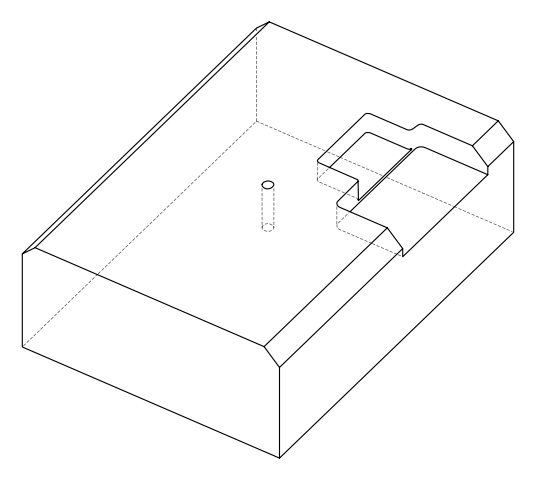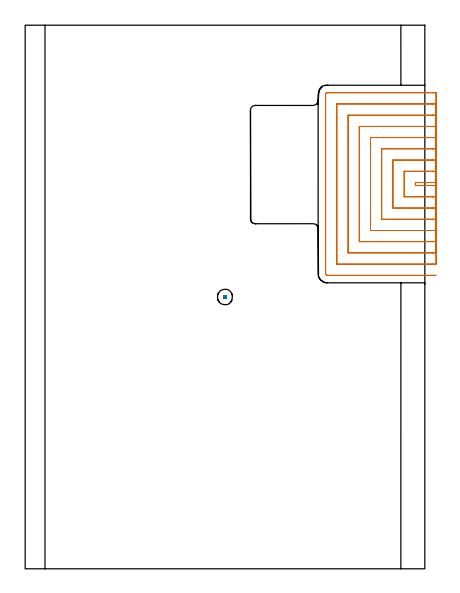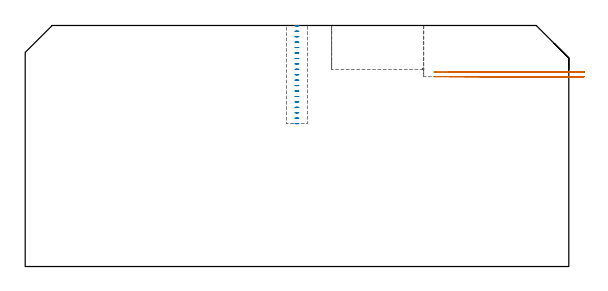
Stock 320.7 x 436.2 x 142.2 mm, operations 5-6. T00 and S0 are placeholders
(PLAN: 6 operations, 3 tool changes, 300.4 min)
(1 AREA_MILL | FG_CHAMFER_SURFACE | UGT0205_001 | 13.2 min | 43736 mm3)
(2 AREA_MILL_1 | FG_CHAMFER_SURFACE_1 | UGT0205_001 | 3.05 min | 10323 mm3)
(3 AREA_MILL_2 | FG_CHAMFER_SURFACE_2 | UGT0205_001 | 21.22 min | 55138 mm3)
(4 MILL_OPEN_POCKET | POCKET_OPEN | NXT0201_008 | Follow Part, ap 1.5, ae 75% | 250.64 min | 481416 mm3)
(5 MILL_SLOT | SLOT_PARTIAL_RECTANGULAR | NXT0201_011 | Follow Part, ap 3, ae 75% | 11.46 min | 58276 mm3)
(6 MILL_BLIND_HOLE_FROM_SOLID_MATERIAL | STEP1POCKET | UGT0201_128 | Spiral | 0.84 min | 6860 mm3)
(TOOL UGT0205_001 | Chamfer Mill 20 x 3 x 45 deg. | D20 FL50 Z2)
(TOOL NXT0201_008 | ENDMILL 6mm [2P460-0600-NA 1630] | D6 FL26 Z6)
(TOOL NXT0201_011 | ENDMILL 12mm [2P460-1200-NA 1630] | D12 FL38 Z6)
(TOOL UGT0201_128 | Carbide End Mill 10.0 | D10 FL15 Z4)
(OP 5 MILL_SLOT)
G17 G21 G94 G90
T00 M6
G54
G17 G0 G90 X329.7 Y310. S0 M3
G43 Z152.2 H1
Z114.745
G94 G1 X326.7 F250.
X313.1 F500.
Y307.5
X326.7
X329.7 F250.
Y319.
X326.7
X304.1 F500.
Y298.5
X326.7
X329.7 F250.
Y328.
X326.7
X295.1 F500.
Y289.5
X326.7
X329.7 F250.
Y337.
X326.7
X286.1 F500.
Y280.5
X326.7
X329.7 F250.
Y346.
X326.7
X277.1 F500.
Y271.5
X326.7
X329.7 F250.
Y355.
X326.7
X268.1 F500.
Y262.5
X326.7
X329.7 F250.
Y364.
X326.7
X259.1 F500.
Y253.5
X326.7
X329.7 F250.
Y373.
X326.7
X250.1 F500.
Y244.5
X326.7
X329.7 F250.
Y382.
X326.7
X242.4 F500.
G3 X241.1 Y380.7 R1.3
G1 Y236.8
G3 X242.4 Y235.5 R1.3
G1 X326.7
X329.7 F250.
G0 Y310. Z112.
G1 X326.7
X313.1 F500.
Y307.5
X326.7
X329.7 F250.
Y319.
X326.7
X304.1 F500.
Y298.5
X326.7
X329.7 F250.
Y328.
X326.7
X295.1 F500.
Y289.5
X326.7
X329.7 F250.
Y337.
X326.7
X286.1 F500.
Y280.5
X326.7
X329.7 F250.
Y346.
X326.7
X277.1 F500.
Y271.5
X326.7
X329.7 F250.
Y355.
X326.7
X268.1 F500.
Y262.5
X326.7
X329.7 F250.
Y364.
X326.7
X259.1 F500.
Y253.5
X326.7
X329.7 F250.
Y373.
X326.7
X250.1 F500.
Y244.5
X326.7
X329.7 F250.
Y382.
X326.7
X242.4 F500.
G3 X241.1 Y380.7 R1.3
G1 Y236.8
G3 X242.4 Y235.5 R1.3
G1 X326.7
X329.7 F250.
G0 Z152.2
M5
M2
(OP 6 MILL_BLIND_HOLE_FROM_SOLID_MATERIAL)
G17 G21 G94 G90
T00 M6
G54
G17 G0 G90 X160.3 Y218.1 S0 M3
G43 Z152.2 H0
Z141.995
G94 G3 X160.875 Y218.675 R0.575 F250.
X160.3 Y219.25 R0.575
X159.15 Y218.1 R1.15
X160.3 Y219.25 R-1.15
X159.725 Y218.675 R0.575
X160.3 Y218.1 R0.575
G0 Z138.789
G3 X160.875 Y218.675 R0.575
X160.3 Y219.25 R0.575
X159.15 Y218.1 R1.15
X160.3 Y219.25 R-1.15
X159.725 Y218.675 R0.575
X160.3 Y218.1 R0.575
G0 Z135.584
G3 X160.875 Y218.675 R0.575
X160.3 Y219.25 R0.575
X159.15 Y218.1 R1.15
X160.3 Y219.25 R-1.15
X159.725 Y218.675 R0.575
X160.3 Y218.1 R0.575
G0 Z132.379
G3 X160.875 Y218.675 R0.575
X160.3 Y219.25 R0.575
X159.15 Y218.1 R1.15
X160.3 Y219.25 R-1.15
X159.725 Y218.675 R0.575
X160.3 Y218.1 R0.575
G0 Z129.174
G3 X160.875 Y218.675 R0.575
X160.3 Y219.25 R0.575
X159.15 Y218.1 R1.15
X160.3 Y219.25 R-1.15
X159.725 Y218.675 R0.575
X160.3 Y218.1 R0.575
G0 Z125.968
G3 X160.875 Y218.675 R0.575
X160.3 Y219.25 R0.575
X159.15 Y218.1 R1.15
X160.3 Y219.25 R-1.15
X159.725 Y218.675 R0.575
X160.3 Y218.1 R0.575
G0 Z122.763
G3 X160.875 Y218.675 R0.575
X160.3 Y219.25 R0.575
X159.15 Y218.1 R1.15
X160.3 Y219.25 R-1.15
X159.725 Y218.675 R0.575
X160.3 Y218.1 R0.575
G0 Z119.558
G3 X160.875 Y218.675 R0.575
X160.3 Y219.25 R0.575
X159.15 Y218.1 R1.15
X160.3 Y219.25 R-1.15
X159.725 Y218.675 R0.575
X160.3 Y218.1 R0.575
G0 Z116.353
G3 X160.875 Y218.675 R0.575
X160.3 Y219.25 R0.575
X159.15 Y218.1 R1.15
X160.3 Y219.25 R-1.15
X159.725 Y218.675 R0.575
X160.3 Y218.1 R0.575
G0 Z113.147
G3 X160.875 Y218.675 R0.575
X160.3 Y219.25 R0.575
X159.15 Y218.1 R1.15
X160.3 Y219.25 R-1.15
X159.725 Y218.675 R0.575
X160.3 Y218.1 R0.575
G0 Z109.942
G3 X160.875 Y218.675 R0.575
X160.3 Y219.25 R0.575
X159.15 Y218.1 R1.15
X160.3 Y219.25 R-1.15
X159.725 Y218.675 R0.575
X160.3 Y218.1 R0.575
G0 Z106.737
G3 X160.875 Y218.675 R0.575
X160.3 Y219.25 R0.575
X159.15 Y218.1 R1.15
X160.3 Y219.25 R-1.15
X159.725 Y218.675 R0.575
X160.3 Y218.1 R0.575
G0 Z103.532
G3 X160.875 Y218.675 R0.575
X160.3 Y219.25 R0.575
X159.15 Y218.1 R1.15
X160.3 Y219.25 R-1.15
X159.725 Y218.675 R0.575
X160.3 Y218.1 R0.575
G0 Z100.326
G3 X160.875 Y218.675 R0.575
X160.3 Y219.25 R0.575
X159.15 Y218.1 R1.15
X160.3 Y219.25 R-1.15
X159.725 Y218.675 R0.575
X160.3 Y218.1 R0.575
G0 Z97.121
G3 X160.875 Y218.675 R0.575
X160.3 Y219.25 R0.575
X159.15 Y218.1 R1.15
X160.3 Y219.25 R-1.15
X159.725 Y218.675 R0.575
X160.3 Y218.1 R0.575
G0 Z93.916
G3 X160.875 Y218.675 R0.575
X160.3 Y219.25 R0.575
X159.15 Y218.1 R1.15
X160.3 Y219.25 R-1.15
X159.725 Y218.675 R0.575
X160.3 Y218.1 R0.575
G0 Z90.711
G3 X160.875 Y218.675 R0.575
X160.3 Y219.25 R0.575
X159.15 Y218.1 R1.15
X160.3 Y219.25 R-1.15
X159.725 Y218.675 R0.575
X160.3 Y218.1 R0.575
G0 Z87.505
G3 X160.875 Y218.675 R0.575
X160.3 Y219.25 R0.575
X159.15 Y218.1 R1.15
X160.3 Y219.25 R-1.15
X159.725 Y218.675 R0.575
X160.3 Y218.1 R0.575
G0 Z84.3
G3 X160.875 Y218.675 R0.575
X160.3 Y219.25 R0.575
X159.15 Y218.1 R1.15
X160.3 Y219.25 R-1.15
X159.725 Y218.675 R0.575
X160.3 Y218.1 R0.575
G0 Z152.2
M5
M2
